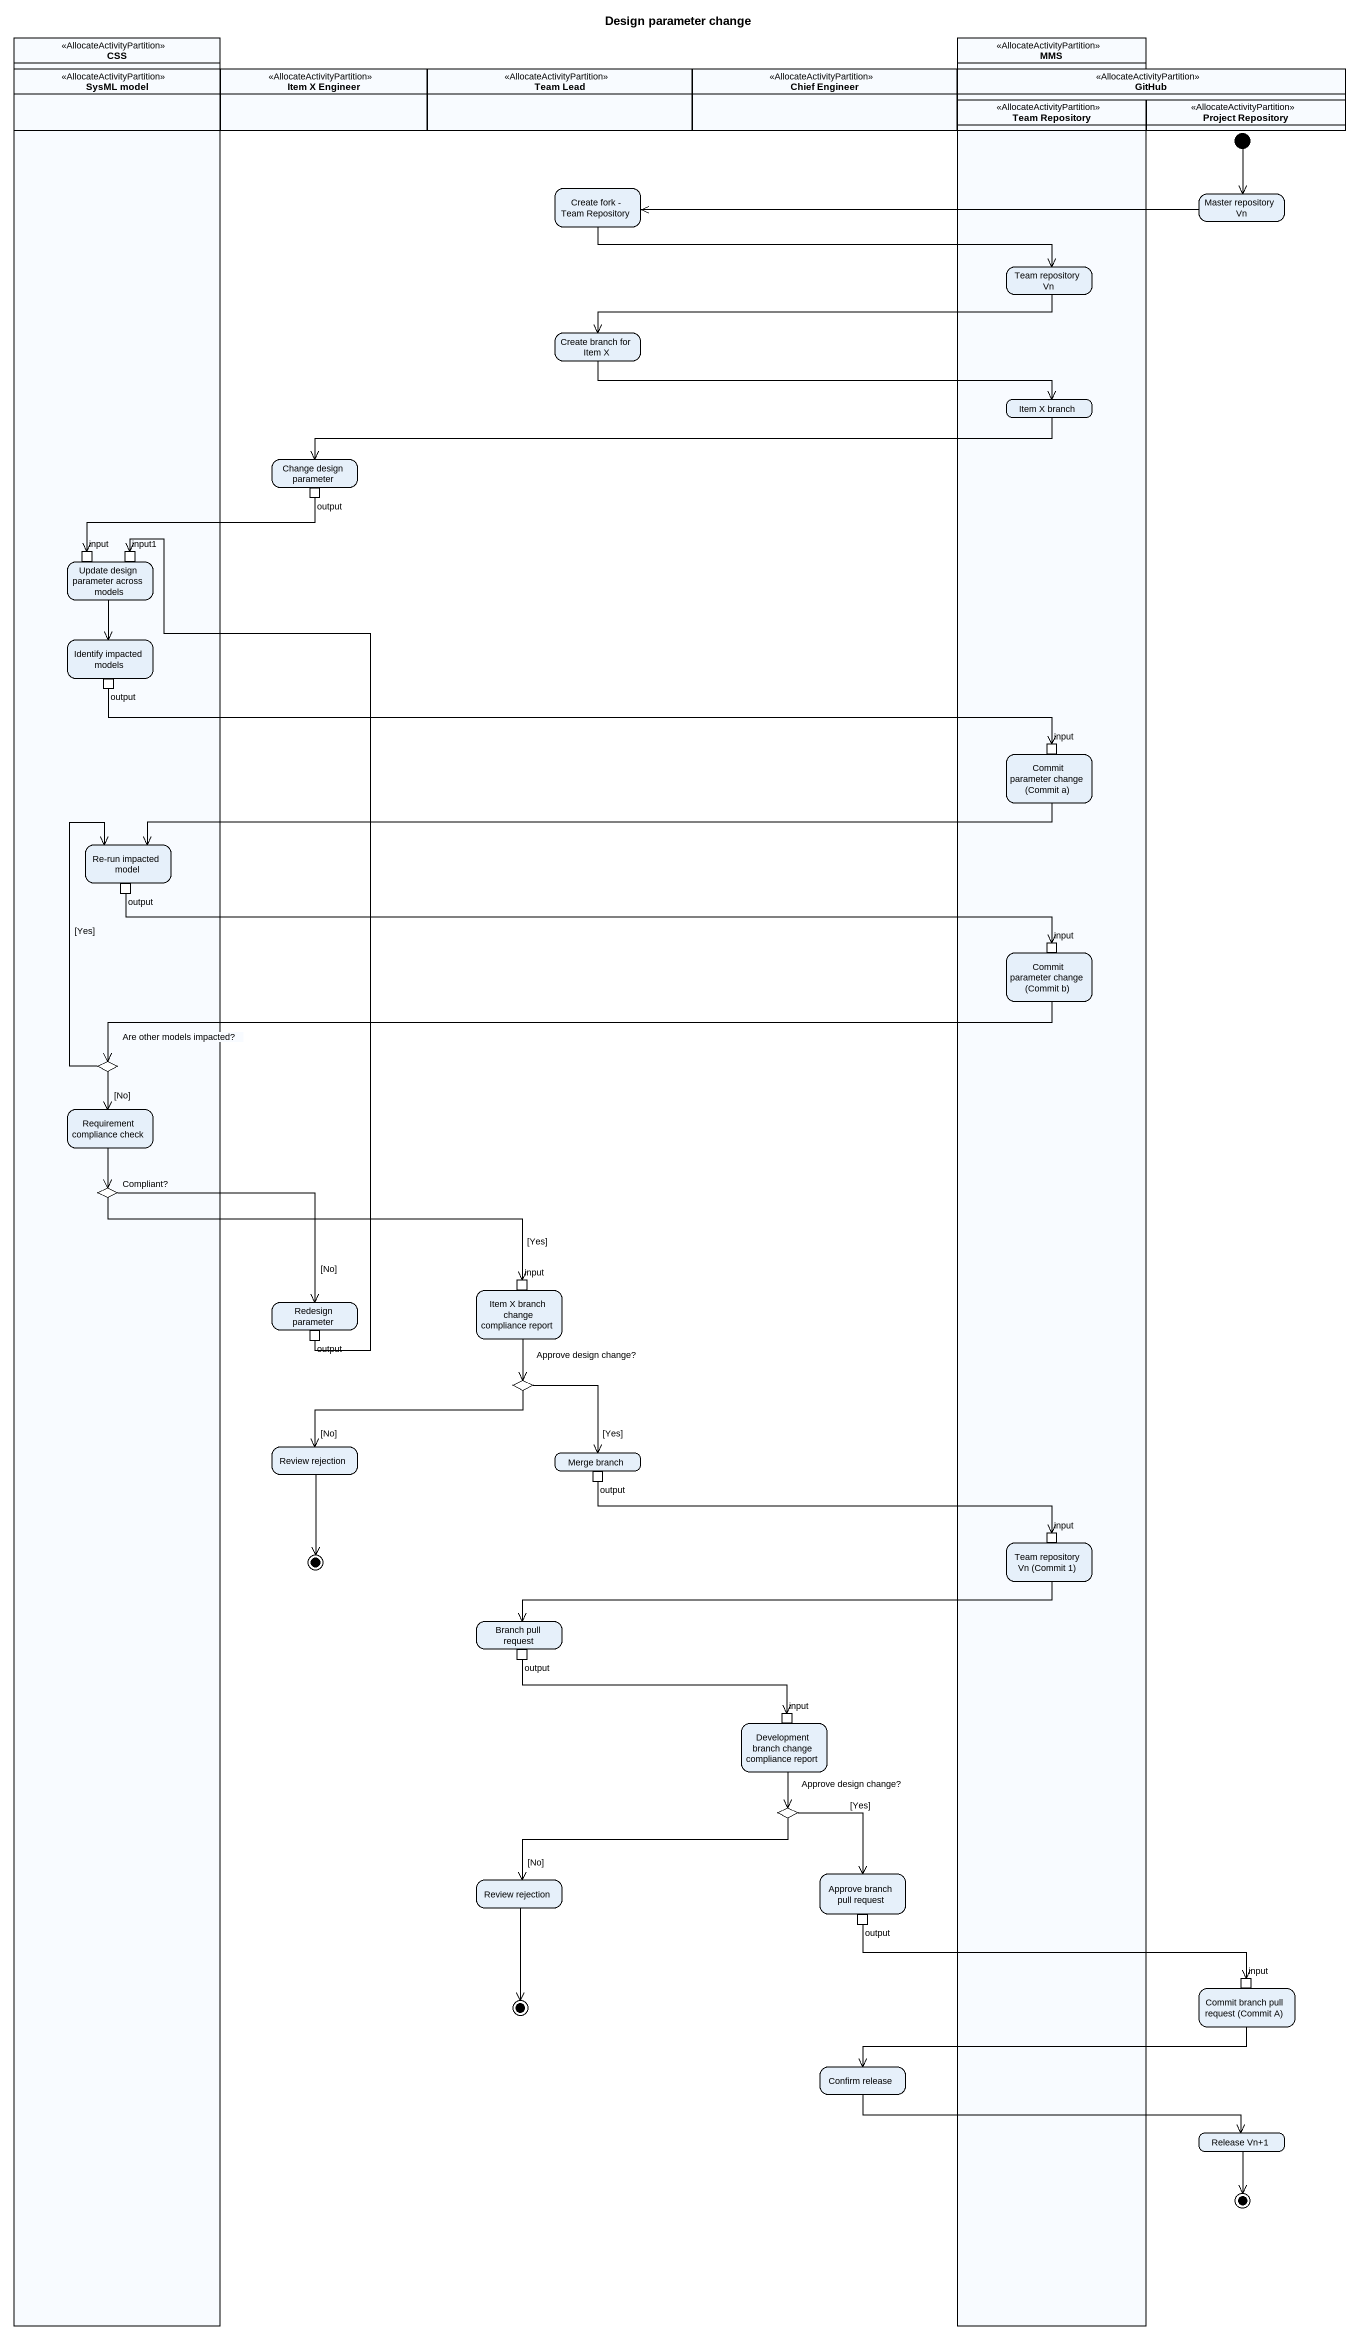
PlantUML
@startuml
title Design parameter change
hide empty description
state CSS <<AllocateActivityPartition>> {
  state "SysML model" as SysML_model <<AllocateActivityPartition>>
  state "Update design parameter across models" as Update_design_parameter {
    state input <<inputPin>>
    state input1 <<inputPin>>
  }
  state "Identify impacted models" as Identify_impacted_models {
    state "output" as output_2 <<outputPin>>
  }
  state "Re-run impacted model" as Re_run_impacted_model {
    state "output" as output_3 <<outputPin>>
  }
  state "Are other models impacted?" as Are_other_models_impacted <<choice>>
  state "Requirement compliance check" as Requirement_compliance_check
  state "Compliant?" as Compliant <<choice>>
}
state MMS <<AllocateActivityPartition>> {
  state "Team repository Vn" as Team_repository_Vn
  state "Item X branch" as Item_X_branch
  state "Commit parameter change (Commit a)" as Commit_parameter_change {
    state "input" as input_2 <<inputPin>>
  }
  state "Commit parameter change (Commit b)" as Commit_parameter_change_2 {
    state "input" as input_3 <<inputPin>>
  }
  state "Team repository Vn (Commit 1)" as Team_repository_Vn_Commit_1 {
    state "input" as input_5 <<inputPin>>
  }
}
state "Item X Engineer" as Item_X_Engineer <<AllocateActivityPartition>>
state "Team Lead" as Team_Lead <<AllocateActivityPartition>>
state "Chief Engineer" as Chief_Engineer <<AllocateActivityPartition>>
state GitHub <<AllocateActivityPartition>> {
  state "Team Repository" as Team_Repository <<AllocateActivityPartition>>
  state "Project Repository" as Project_Repository <<AllocateActivityPartition>>
}
state "Create fork - Team Repository" as Create_fork_Team_Repository
state "Master repository Vn" as Master_repository_Vn
state "Create branch for Item X" as Create_branch_for_Item_X
state "Change design parameter" as Change_design_parameter {
  state output <<outputPin>>
}
state "Item X branch change compliance report" as Item_X_branch_change {
  state "input" as input_4 <<inputPin>>
}
state "Redesign parameter" as Redesign_parameter {
  state "output" as output_4 <<outputPin>>
}
state "Approve design change?" as Approve_design_change <<choice>>
state "Review rejection" as Review_rejection
state "Merge branch" as Merge_branch {
  state "output" as output_5 <<outputPin>>
}
state final1 <<end>>
state "Branch pull request" as Branch_pull_request {
  state "output" as output_6 <<outputPin>>
}
state "Development branch change compliance report" as Development_branch_change {
  state "input" as input_6 <<inputPin>>
}
state "Approve design change?" as Approve_design_change_2 <<choice>>
state "Approve branch pull request" as Approve_branch_pull_request {
  state "output" as output_7 <<outputPin>>
}
state "Review rejection" as Review_rejection_2
state "Commit branch pull request (Commit A)" as Commit_branch_pull_request {
  state "input" as input_7 <<inputPin>>
}
state final2 <<end>>
state "Confirm release" as Confirm_release
state "Release Vn+1" as Release_Vn_1
state final3 <<end>>
[*] --> Master_repository_Vn
Create_fork_Team_Repository -right-> Team_repository_Vn
Master_repository_Vn -left-> Create_fork_Team_Repository
Team_repository_Vn -left-> Create_branch_for_Item_X
Create_branch_for_Item_X -right-> Item_X_branch
Item_X_branch -left-> Change_design_parameter
output -left-> input
Update_design_parameter --> Identify_impacted_models
output_2 -right-> input_2
Commit_parameter_change -left-> Re_run_impacted_model
output_3 -right-> input_3
Commit_parameter_change_2 -left-> Are_other_models_impacted
Are_other_models_impacted -up-> Re_run_impacted_model : [Yes]
Are_other_models_impacted --> Requirement_compliance_check : [No]
Requirement_compliance_check --> Compliant
Compliant -right-> input_4 : [Yes]
Compliant -right-> Redesign_parameter : [No]
Item_X_branch_change --> Approve_design_change
output_4 -up-> input1
Approve_design_change -left-> Review_rejection : [No]
Approve_design_change --> Merge_branch : [Yes]
Review_rejection --> final1
output_5 -right-> input_5
Team_repository_Vn_Commit_1 -left-> Branch_pull_request
output_6 -right-> input_6
Development_branch_change --> Approve_design_change_2
Approve_design_change_2 --> Approve_branch_pull_request : [Yes]
Approve_design_change_2 -left-> Review_rejection_2 : [No]
Review_rejection_2 --> final2
output_7 -right-> input_7
Commit_branch_pull_request -left-> Confirm_release
Confirm_release -right-> Release_Vn_1
Release_Vn_1 --> final3
@enduml
